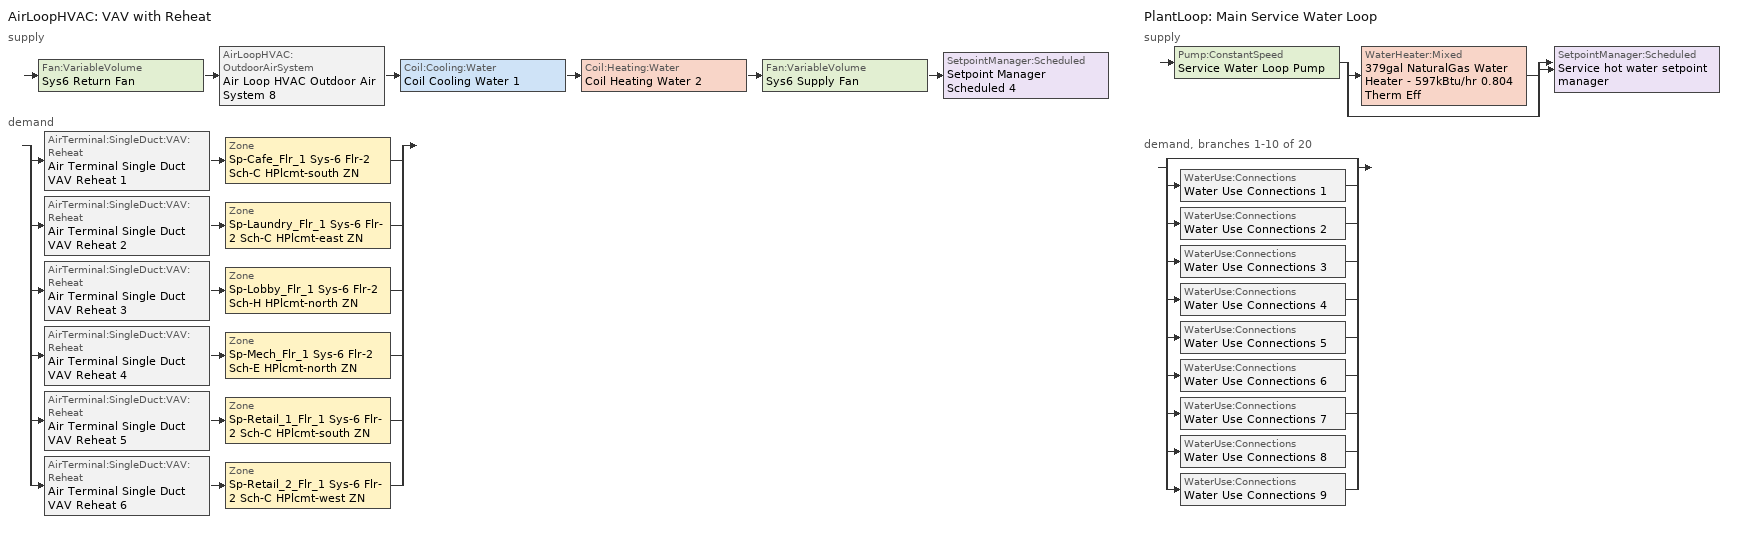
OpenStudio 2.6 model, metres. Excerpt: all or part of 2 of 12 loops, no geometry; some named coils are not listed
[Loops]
AirLoopHVAC 'VAV with Reheat'
 supply: Fan:VariableVolume 'Sys6 Return Fan' > AirLoopHVAC:OutdoorAirSystem 'Air Loop HVAC Outdoor Air System 8' > Coil:Cooling:Water 'Coil Cooling Water 1' > Coil:Heating:Water 'Coil Heating Water 2' > Fan:VariableVolume 'Sys6 Supply Fan' > SetpointManager:Scheduled 'Setpoint Manager Scheduled 4'
 demand: split
  | AirTerminal:SingleDuct:VAV:Reheat 'Air Terminal Single Duct VAV Reheat 1' > Zone 'Sp-Cafe_Flr_1 Sys-6 Flr-2 Sch-C HPlcmt-south ZN'
  | AirTerminal:SingleDuct:VAV:Reheat 'Air Terminal Single Duct VAV Reheat 2' > Zone 'Sp-Laundry_Flr_1 Sys-6 Flr-2 Sch-C HPlcmt-east ZN'
  | AirTerminal:SingleDuct:VAV:Reheat 'Air Terminal Single Duct VAV Reheat 3' > Zone 'Sp-Lobby_Flr_1 Sys-6 Flr-2 Sch-H HPlcmt-north ZN'
  | AirTerminal:SingleDuct:VAV:Reheat 'Air Terminal Single Duct VAV Reheat 4' > Zone 'Sp-Mech_Flr_1 Sys-6 Flr-2 Sch-E HPlcmt-north ZN'
  | AirTerminal:SingleDuct:VAV:Reheat 'Air Terminal Single Duct VAV Reheat 5' > Zone 'Sp-Retail_1_Flr_1 Sys-6 Flr-2 Sch-C HPlcmt-south ZN'
  | AirTerminal:SingleDuct:VAV:Reheat 'Air Terminal Single Duct VAV Reheat 6' > Zone 'Sp-Retail_2_Flr_1 Sys-6 Flr-2 Sch-C HPlcmt-west ZN'
PlantLoop 'Main Service Water Loop'
 supply: Pump:ConstantSpeed 'Service Water Loop Pump' > split
  | WaterHeater:Mixed '379gal NaturalGas Water Heater - 597kBtu/hr 0.804 Therm Eff'
  | bypass
  join > SetpointManager:Scheduled 'Service hot water setpoint manager'
 demand, branches 1-10 of 20: split
  | bypass
  | WaterUse:Connections 'Water Use Connections 1'
  | WaterUse:Connections 'Water Use Connections 2'
  | WaterUse:Connections 'Water Use Connections 3'
  | WaterUse:Connections 'Water Use Connections 4'
  | WaterUse:Connections 'Water Use Connections 5'
  | WaterUse:Connections 'Water Use Connections 6'
  | WaterUse:Connections 'Water Use Connections 7'
  | WaterUse:Connections 'Water Use Connections 8'
  | WaterUse:Connections 'Water Use Connections 9'
[Sizing:Zone] Zone Cooling Design Supply Air Temperature Input Method=SupplyAirTemperature; Zone Cooling Design Supply Air Temperature {C}=13; Zone Cooling Design Supply Air Temperature Difference {deltaC}=11.11; Zone Heating Design Supply Air Temperature Input Method=SupplyAirTemperature; Zone Heating Design Supply Air Temperature {C}=43; Zone Heating Design Supply Air Temperature Difference {deltaC}=11.11; Zone Cooling Design Supply Air Humidity Ratio {kg-H2O/kg-air}=0.0085; Zone Heating Design Supply Air Humidity Ratio {kg-H2O/kg-air}=0.008; Zone Heating Sizing Factor=1.3; Zone Cooling Sizing Factor=1.1; Cooling Design Air Flow Method=DesignDay; Heating Design Air Flow Method=DesignDay; Account for Dedicated Outdoor Air System=No; Dedicated Outdoor Air System Control Strategy=NeutralSupplyAir; Dedicated Outdoor Air Low Setpoint Temperature for Design {C}=autosize; Dedicated Outdoor Air High Setpoint Temperature for Design {C}=autosize
Sp-Mech_Flr_1 Sys-6 Flr-2 Sch-E HPlcmt-north ZN; Sp-Laundry_Flr_1 Sys-6 Flr-2 Sch-C HPlcmt-east ZN; Sp-Retail_2_Flr_1 Sys-6 Flr-2 Sch-C HPlcmt-west ZN; Sp-Cafe_Flr_1 Sys-6 Flr-2 Sch-C HPlcmt-south ZN; Sp-Retail_1_Flr_1 Sys-6 Flr-2 Sch-C HPlcmt-south ZN; Sp-Lobby_Flr_1 Sys-6 Flr-2 Sch-H HPlcmt-north ZN
[Zone equipment]
Sp-Mech_Flr_1 Sys-6 Flr-2 Sch-E HPlcmt-north ZN: Air Terminal Single Duct VAV Reheat 4, Zone HVAC Baseboard Convective Water 20
Sp-Laundry_Flr_1 Sys-6 Flr-2 Sch-C HPlcmt-east ZN: Air Terminal Single Duct VAV Reheat 2, Zone HVAC Baseboard Convective Water 18
Sp-Retail_2_Flr_1 Sys-6 Flr-2 Sch-C HPlcmt-west ZN: Air Terminal Single Duct VAV Reheat 6, Zone HVAC Baseboard Convective Water 22
Sp-Cafe_Flr_1 Sys-6 Flr-2 Sch-C HPlcmt-south ZN: Air Terminal Single Duct VAV Reheat 1, Zone HVAC Baseboard Convective Water 17
Sp-Retail_1_Flr_1 Sys-6 Flr-2 Sch-C HPlcmt-south ZN: Air Terminal Single Duct VAV Reheat 5, Zone HVAC Baseboard Convective Water 21
Sp-Lobby_Flr_1 Sys-6 Flr-2 Sch-H HPlcmt-north ZN: Air Terminal Single Duct VAV Reheat 3, Zone HVAC Baseboard Convective Water 19
[PlantLoop]
Main Service Water Loop: Glycol Concentration=0; Maximum Loop Temperature {C}=60; Minimum Loop Temperature {C}=10; Plant Loop Volume {m3}=Autocalculate; Load Distribution Scheme=Optimal
[Sizing:Plant]
Main Service Water Loop: Loop Type=Heating; Design Loop Exit Temperature {C}=60; Loop Design Temperature Difference {deltaC}=5; Sizing Option=NonCoincident; Zone Timesteps in Averaging Window=1; Coincident Sizing Factor Mode=None
[AirLoopHVAC]
VAV with Reheat: Availability Schedule=VAV with Reheat Occ Sch; Design Supply Air Flow Rate {m3/s}=AutoSize
[Sizing:System]
VAV with Reheat: Type of Load to Size On=Sensible; Design Outdoor Air Flow Rate {m3/s}=Autosize; Minimum System Air Flow Ratio=0.3; Preheat Design Temperature {C}=7; Preheat Design Humidity Ratio {kg-H2O/kg-Air}=0.008; Precool Design Temperature {C}=13; Precool Design Humidity Ratio {kg-H2O/kg-Air}=0.008; Central Cooling Design Supply Air Temperature {C}=13; Central Heating Design Supply Air Temperature {C}=13.1; Sizing Option=NonCoincident; 100% Outdoor Air in Cooling=No; 100% Outdoor Air in Heating=No; Central Cooling Design Supply Air Humidity Ratio {kg-H2O/kg-Air}=0.0085; Central Heating Design Supply Air Humidity Ratio {kg-H2O/kg-Air}=0.008; Cooling Design Air Flow Method=DesignDay; Cooling Design Air Flow Rate {m3/s}=0; Heating Design Air Flow Method=DesignDay; Heating Design Air Flow Rate {m3/s}=0; System Outdoor Air Method=ZoneSum; Zone Maximum Outdoor Air Fraction=1; Cooling Supply Air Flow Rate Per Floor Area {m3/s-m2}=0.00996765; Cooling Fraction of Autosized Cooling Supply Air Flow Rate=1; Cooling Supply Air Flow Rate Per Unit Cooling Capacity {m3/s-W}=3.94755e-05; Heating Supply Air Flow Rate Per Floor Area {m3/s-m2}=0.00996765; Heating Fraction of Autosized Heating Supply Air Flow Rate=1; Heating Fraction of Autosized Cooling Supply Air Flow Rate=1; Heating Supply Air Flow Rate Per Unit Heating Capacity {m3/s-W}=3.15882e-05; Cooling Design Capacity Method=CoolingDesignCapacity; Cooling Design Capacity {W}=autosize; Cooling Design Capacity Per Floor Area {W/m2}=234.7; Fraction of Autosized Cooling Design Capacity=1; Heating Design Capacity Method=HeatingDesignCapacity; Heating Design Capacity {W}=autosize; Heating Design Capacity Per Floor Area {W/m2}=157; Fraction of Autosized Heating Design Capacity=1; Central Cooling Capacity Control Method=OnOff
[Controller:OutdoorAir]
Controller Outdoor Air 8: Minimum Outdoor Air Flow Rate {m3/s}=autosize; Maximum Outdoor Air Flow Rate {m3/s}=Autosize; Economizer Control Type=DifferentialEnthalpy; Economizer Control Action Type=ModulateFlow; Lockout Type=NoLockout; Minimum Limit Type=FixedMinimum; Minimum Outdoor Air Schedule=VAV with Reheat Occ Sch; Controller Mechanical Ventilation=Controller Mechanical Ventilation 8; High Humidity Control=No; Heat Recovery Bypass Control Type=BypassWhenOAFlowGreaterThanMinimum
[Controller:MechanicalVentilation]
Controller Mechanical Ventilation 8: Availability Schedule=Always On Discrete; System Outdoor Air Method=ZoneSum
[AirLoopHVAC:OutdoorAirSystem]
Air Loop HVAC Outdoor Air System 8: Controller=Controller Outdoor Air 8
[SetpointManager:Scheduled] Control Variable=Temperature
Name | Schedule
Setpoint Manager Scheduled 4 | Supply Air Temp
Service hot water setpoint manager | Service Water Loop Temp - 140F
[Pump:ConstantSpeed]
Service Water Loop Pump: Rated Flow Rate {m3/s}=autosize; Rated Pump Head {Pa}=558704; Rated Power Consumption {W}=autosize; Motor Efficiency=0.855; Fraction of Motor Inefficiencies to Fluid Stream=0; Pump Control Type=Intermittent; Design Power Sizing Method=PowerPerFlowPerPressure; Design Electric Power per Unit Flow Rate {W/(m3/s)}=348701.1; Design Shaft Power per Unit Flow Rate per Unit Head {W-s/m3-Pa}=1.28205
[Fan:VariableVolume] Availability Schedule=Always On Discrete; Maximum Flow Rate {m3/s}=Autosize; Fan Power Minimum Flow Rate Input Method=Fraction; Fan Power Minimum Air Flow Rate {m3/s}=0; Motor In Airstream Fraction=1; Fan Power Coefficient 5=0
Name | Fan Efficiency | Pressure Rise {Pa} | Fan Power Minimum Flow Fraction | Motor Efficiency | Fan Power Coefficient 1 | Fan Power Coefficient 2 | Fan Power Coefficient 3 | Fan Power Coefficient 4
Sys6 Supply Fan | 0.549965 | 1000 | 0.5 | 0.8461 | -4.1457 | 16.803 | -19.471 | 7.8488
Sys6 Return Fan | 0.299975 | 250 | 0.68 | 0.4615 | -2.4176 | 9.5874 | -11.559 | 5.4009
[AirTerminal:SingleDuct:VAV:Reheat] Availability Schedule=Always On Discrete; Maximum Air Flow Rate {m3/s}=AutoSize; Zone Minimum Air Flow Input Method=Constant; Constant Minimum Air Flow Fraction=0.3; Maximum Hot Water or Steam Flow Rate {m3/s}=AutoSize; Minimum Hot Water or Steam Flow Rate {m3/s}=0; Convergence Tolerance=0.001; Damper Heating Action=Normal; Maximum Flow per Zone Floor Area During Reheat {m3/s-m2}=AutoSize; Maximum Flow Fraction During Reheat=0.5; Maximum Reheat Air Temperature {C}=43; Control For Outdoor Air=No
Name | Fixed Minimum Air Flow Rate {m3/s} | Reheat Coil
Air Terminal Single Duct VAV Reheat 1 | 0.377724 | Coil Heating Water 3
Air Terminal Single Duct VAV Reheat 2 | 0.156079 | Coil Heating Water 4
Air Terminal Single Duct VAV Reheat 3 | 2.61637 | Coil Heating Water 5
Air Terminal Single Duct VAV Reheat 4 | 0.328486 | Coil Heating Water 6
Air Terminal Single Duct VAV Reheat 5 | 0.134143 | Coil Heating Water 7
Air Terminal Single Duct VAV Reheat 6 | 0.155338 | Coil Heating Water 8
[WaterHeater:Mixed]
379gal NaturalGas Water Heater - 597kBtu/hr 0.804 Therm Eff: Tank Volume {m3}=1.43368; Setpoint Temperature Schedule=Service Water Loop Temp - 140F; Deadband Temperature Difference {deltaC}=2; Maximum Temperature Limit {C}=82.2222; Heater Control Type=Cycle; Heater Maximum Capacity {W}=175059; Heater Fuel Type=NaturalGas; Heater Thermal Efficiency=0.803867; Part Load Factor Curve=SWH-EFFFPLR-NECB2011; Off Cycle Parasitic Fuel Consumption Rate {W}=20; Off Cycle Parasitic Fuel Type=NaturalGas; Off Cycle Parasitic Heat Fraction to Tank=0.8; On Cycle Parasitic Fuel Type=NaturalGas; On Cycle Parasitic Heat Fraction to Tank=0; Ambient Temperature Indicator=Schedule; Ambient Temperature Schedule=Water Heater Ambient Temp Schedule - 70F; Off Cycle Loss Coefficient to Ambient Temperature {W/K}=17.4077; On Cycle Loss Coefficient to Ambient Temperature {W/K}=17.4077; Use Side Effectiveness=1; Source Side Effectiveness=1; Use Side Design Flow Rate {m3/s}=autosize; Source Side Design Flow Rate {m3/s}=autosize; Indirect Water Heating Recovery Time {hr}=1.5; Source Side Flow Control Mode=IndirectHeatPrimarySetpoint
[WaterUse:Connections]
Name | Water Use Equipment Name 1
Water Use Connections 1 | Banquet_flr_6 Service Water Use 0.34gal/min
Water Use Connections 2 | Basement Service Water Use 0.5gal/min
Water Use Connections 3 | Cafe_flr_1 Service Water Use 0.02gal/min
Water Use Connections 4 | Dining_flr_6 Service Water Use 0.34gal/min
Water Use Connections 5 | Kitchen_flr_6 Service Water Use 0.05gal/min
Water Use Connections 6 | Laundry_flr_1 Service Water Use 0.02gal/min
Water Use Connections 7 | Lobby_flr_1 Service Water Use 0.33gal/min
Water Use Connections 8 | Retail_1_flr_1 Service Water Use 0.01gal/min
Water Use Connections 9 | Retail_2_flr_1 Service Water Use 0.01gal/min
[WaterUse:Equipment:Definition]
Name | Peak Flow Rate {m3/s} | Target Temperature Schedule | Sensible Fraction Schedule | Latent Fraction Schedule
Banquet_flr_6 Service Water Use Def 0.34gal/min | 2.11381e-05 | Schedule Ruleset 5 | Schedule Ruleset 3 | Schedule Ruleset 4
Basement Service Water Use Def 0.5gal/min | 3.15301e-05 | Schedule Ruleset 8 | Schedule Ruleset 6 | Schedule Ruleset 7
Cafe_flr_1 Service Water Use Def 0.02gal/min | 1.50463e-06 | Schedule Ruleset 11 | Schedule Ruleset 9 | Schedule Ruleset 10
Dining_flr_6 Service Water Use Def 0.34gal/min | 2.11381e-05 | Schedule Ruleset 14 | Schedule Ruleset 12 | Schedule Ruleset 13
Kitchen_flr_6 Service Water Use Def 0.05gal/min | 3.29204e-06 | Schedule Ruleset 17 | Schedule Ruleset 15 | Schedule Ruleset 16
Laundry_flr_1 Service Water Use Def 0.02gal/min | 1.24346e-06 | Schedule Ruleset 20 | Schedule Ruleset 18 | Schedule Ruleset 19
Lobby_flr_1 Service Water Use Def 0.33gal/min | 2.08442e-05 | Schedule Ruleset 23 | Schedule Ruleset 21 | Schedule Ruleset 22
Retail_1_flr_1 Service Water Use Def 0.01gal/min | 4.74976e-07 | Schedule Ruleset 26 | Schedule Ruleset 24 | Schedule Ruleset 25
Retail_2_flr_1 Service Water Use Def 0.01gal/min | 5.50024e-07 | Schedule Ruleset 29 | Schedule Ruleset 27 | Schedule Ruleset 28
[WaterUse:Equipment]
Name | Water Use Equipment Definition | Space | Flow Rate Fraction Schedule
Banquet_flr_6 Service Water Use 0.34gal/min | Banquet_flr_6 Service Water Use Def 0.34gal/min | Banquet_Flr_6 | NECB-B-Service Water Heating
Basement Service Water Use 0.5gal/min | Basement Service Water Use Def 0.5gal/min | Basement | NECB-E-Service Water Heating
Cafe_flr_1 Service Water Use 0.02gal/min | Cafe_flr_1 Service Water Use Def 0.02gal/min | Cafe_Flr_1 | NECB-C-Service Water Heating
Dining_flr_6 Service Water Use 0.34gal/min | Dining_flr_6 Service Water Use Def 0.34gal/min | Dining_Flr_6 | NECB-B-Service Water Heating
Kitchen_flr_6 Service Water Use 0.05gal/min | Kitchen_flr_6 Service Water Use Def 0.05gal/min | Kitchen_Flr_6 | NECB-B-Service Water Heating
Laundry_flr_1 Service Water Use 0.02gal/min | Laundry_flr_1 Service Water Use Def 0.02gal/min | Laundry_Flr_1 | NECB-C-Service Water Heating
Lobby_flr_1 Service Water Use 0.33gal/min | Lobby_flr_1 Service Water Use Def 0.33gal/min | Lobby_Flr_1 | NECB-H-Service Water Heating
Retail_1_flr_1 Service Water Use 0.01gal/min | Retail_1_flr_1 Service Water Use Def 0.01gal/min | Retail_1_Flr_1 | NECB-C-Service Water Heating
Retail_2_flr_1 Service Water Use 0.01gal/min | Retail_2_flr_1 Service Water Use Def 0.01gal/min | Retail_2_Flr_1 | NECB-C-Service Water Heating
[Schedule:Ruleset]
Supply Air Temp: Default Day Schedule=Supply Air Temp Default
Service Water Loop Temp - 140F: Default Day Schedule=Service Water Loop Temp - 140F Default
Water Heater Ambient Temp Schedule - 70F: Default Day Schedule=Water Heater Ambient Temp Schedule - 70F Default
Schedule Ruleset 3: Default Day Schedule=Schedule Day 8
Schedule Ruleset 4: Default Day Schedule=Schedule Day 9
Schedule Ruleset 5: Default Day Schedule=Schedule Day 10
NECB-B-Service Water Heating: Default Day Schedule=NECB-B-Service Water Heating Default
Schedule Ruleset 6: Default Day Schedule=Schedule Day 11
Schedule Ruleset 7: Default Day Schedule=Schedule Day 12
Schedule Ruleset 8: Default Day Schedule=Schedule Day 13
NECB-E-Service Water Heating: Default Day Schedule=NECB-E-Service Water Heating Default
Schedule Ruleset 9: Default Day Schedule=Schedule Day 14
Schedule Ruleset 10: Default Day Schedule=Schedule Day 15
Schedule Ruleset 11: Default Day Schedule=Schedule Day 16
NECB-C-Service Water Heating: Default Day Schedule=NECB-C-Service Water Heating Default
Schedule Ruleset 12: Default Day Schedule=Schedule Day 17
Schedule Ruleset 13: Default Day Schedule=Schedule Day 18
Schedule Ruleset 14: Default Day Schedule=Schedule Day 19
Schedule Ruleset 15: Default Day Schedule=Schedule Day 20
Schedule Ruleset 16: Default Day Schedule=Schedule Day 21
Schedule Ruleset 17: Default Day Schedule=Schedule Day 22
Schedule Ruleset 18: Default Day Schedule=Schedule Day 23
Schedule Ruleset 19: Default Day Schedule=Schedule Day 24
Schedule Ruleset 20: Default Day Schedule=Schedule Day 25
Schedule Ruleset 21: Default Day Schedule=Schedule Day 26
Schedule Ruleset 22: Default Day Schedule=Schedule Day 27
Schedule Ruleset 23: Default Day Schedule=Schedule Day 28
NECB-H-Service Water Heating: Default Day Schedule=NECB-H-Service Water Heating Default
Schedule Ruleset 24: Default Day Schedule=Schedule Day 29
Schedule Ruleset 25: Default Day Schedule=Schedule Day 30
Schedule Ruleset 26: Default Day Schedule=Schedule Day 31
Schedule Ruleset 27: Default Day Schedule=Schedule Day 32
Schedule Ruleset 28: Default Day Schedule=Schedule Day 33
Schedule Ruleset 29: Default Day Schedule=Schedule Day 34
VAV with Reheat Occ Sch: Default Day Schedule=VAV with Reheat Occ Sch Default; Summer Design Day Schedule=VAV with Reheat Occ Sch Summer Design Day; Winter Design Day Schedule=VAV with Reheat Occ Sch Winter Design Day
[Schedule:Day]
Supply Air Temp Default: 24, 0, 13
Service Water Loop Temp - 140F Default; Schedule Day 10; Schedule Day 13; Schedule Day 16; Schedule Day 19; Schedule Day 22; Schedule Day 25; Schedule Day 28; Schedule Day 31; Schedule Day 34: 24, 0, 60
Water Heater Ambient Temp Schedule - 70F Default: 24, 0, 21.1111
Schedule Day 8; Schedule Day 11; Schedule Day 14; Schedule Day 17; Schedule Day 20; Schedule Day 23; Schedule Day 26; Schedule Day 29; Schedule Day 32: 24, 0, 0.2
Schedule Day 9; Schedule Day 12; NECB-E-Service Water Heating Sun|Hol Day; Schedule Day 15; Schedule Day 18; Schedule Day 21; Schedule Day 24; Schedule Day 27; Schedule Day 30; Schedule Day 33: 24, 0, 0.05
NECB-B-Service Water Heating Default; NECB-B-Service Water Heating Default|Wkdy Day: 1, 0, 0.6, 2, 0, 0.5, 9, 0, 0.05, 11, 0, 0.7, 12, 0, 0.4, 13, 0, 0.5, 15, 0, 0.6, 16, 0, 0.4, 18, 0, 0.3, 19, 0, 0.4, 20, 0, 0.5, 22, 0, 0.8, 24, 0, 0.9
NECB-B-Service Water Heating Sat Day: 1, 0, 0.7, 2, 0, 0.6, 9, 0, 0.05, 11, 0, 0.7, 12, 0, 0.4, 13, 0, 0.5, 15, 0, 0.6, 16, 0, 0.4, 18, 0, 0.3, 19, 0, 0.4, 20, 0, 0.5, 22, 0, 0.8, 24, 0, 0.9
NECB-B-Service Water Heating Sun|Hol Day: 1, 0, 0.5, 2, 0, 0.6, 9, 0, 0.05, 11, 0, 0.7, 12, 0, 0.4, 13, 0, 0.5, 15, 0, 0.6, 16, 0, 0.4, 18, 0, 0.3, 19, 0, 0.4, 20, 0, 0.5, 22, 0, 0.8, 24, 0, 0.5
NECB-E-Service Water Heating Default; NECB-E-Service Water Heating Default|Wkdy Day: 8, 0, 0.05, 9, 0, 0.1, 10, 0, 0.4, 12, 0, 0.5, 13, 0, 0.7, 14, 0, 0.9, 15, 0, 0.8, 16, 0, 0.7, 17, 0, 0.8, 18, 0, 0.3, 24, 0, 0.05
NECB-E-Service Water Heating Sat Day: 10, 0, 0.05, 12, 0, 0.2, 13, 0, 0.4, 16, 0, 0.2, 24, 0, 0.05
NECB-C-Service Water Heating Default; NECB-C-Service Water Heating Default|Wkdy Day: 8, 0, 0.05, 9, 0, 0.1, 10, 0, 0.2, 11, 0, 0.3, 12, 0, 0.4, 16, 0, 0.8, 17, 0, 0.6, 18, 0, 0.4, 19, 0, 0.3, 21, 0, 0.2, 24, 0, 0.05
NECB-C-Service Water Heating Sat Day: 8, 0, 0.05, 9, 0, 0.1, 10, 0, 0.2, 11, 0, 0.3, 12, 0, 0.5, 16, 0, 0.9, 17, 0, 0.7, 18, 0, 0.5, 19, 0, 0.3, 21, 0, 0.2, 24, 0, 0.05
NECB-C-Service Water Heating Sun|Hol Day: 8, 0, 0.05, 9, 0, 0.1, 10, 0, 0.2, 11, 0, 0.3, 12, 0, 0.5, 17, 0, 0.9, 18, 0, 0.5, 19, 0, 0.3, 24, 0, 0.05
NECB-H-Service Water Heating Default; NECB-H-Service Water Heating Default|Wkdy Day; NECB-H-Service Water Heating Sat Day; NECB-H-Service Water Heating Sun|Hol Day: 24, 0, 0.9
VAV with Reheat Occ Sch Default; VAV with Reheat Occ Sch Winter Design Day; VAV with Reheat Occ Sch Summer Design Day; VAV with Reheat Occ Sch Monday; VAV with Reheat Occ Sch Tuesday; VAV with Reheat Occ Sch Wednesday; VAV with Reheat Occ Sch Thursday; VAV with Reheat Occ Sch Friday; VAV with Reheat Occ Sch Saturday; VAV with Reheat Occ Sch Sunday: 24, 0, 1
[Schedule:Rule] Date Specification Type=DateRange; Start Month=1; Start Day=1; End Month=12
Name | Schedule Ruleset | Rule Order | Day Schedule | Apply Monday | Apply Tuesday | Apply Wednesday | Apply Thursday | Apply Friday | End Day | Apply Saturday | Apply Sunday
Schedule Rule 86 | NECB-B-Service Water Heating | 2 | NECB-B-Service Water Heating Default|Wkdy Day | Yes | Yes | Yes | Yes | Yes | 31
Schedule Rule 87 | NECB-B-Service Water Heating | 1 | NECB-B-Service Water Heating Sat Day |  |  |  |  |  | 31 | Yes
Schedule Rule 88 | NECB-B-Service Water Heating | 0 | NECB-B-Service Water Heating Sun|Hol Day |  |  |  |  |  | 31 |  | Yes
Schedule Rule 89 | NECB-E-Service Water Heating | 2 | NECB-E-Service Water Heating Default|Wkdy Day | Yes | Yes | Yes | Yes | Yes | 31
Schedule Rule 90 | NECB-E-Service Water Heating | 1 | NECB-E-Service Water Heating Sat Day |  |  |  |  |  | 31 | Yes
Schedule Rule 91 | NECB-E-Service Water Heating | 0 | NECB-E-Service Water Heating Sun|Hol Day |  |  |  |  |  | 31 |  | Yes
Schedule Rule 92 | NECB-C-Service Water Heating | 2 | NECB-C-Service Water Heating Default|Wkdy Day | Yes | Yes | Yes | Yes | Yes | 31
Schedule Rule 93 | NECB-C-Service Water Heating | 1 | NECB-C-Service Water Heating Sat Day |  |  |  |  |  | 31 | Yes
Schedule Rule 94 | NECB-C-Service Water Heating | 0 | NECB-C-Service Water Heating Sun|Hol Day |  |  |  |  |  | 31 |  | Yes
Schedule Rule 95 | NECB-H-Service Water Heating | 2 | NECB-H-Service Water Heating Default|Wkdy Day | Yes | Yes | Yes | Yes | Yes | 31
Schedule Rule 96 | NECB-H-Service Water Heating | 1 | NECB-H-Service Water Heating Sat Day |  |  |  |  |  | 31 | Yes
Schedule Rule 97 | NECB-H-Service Water Heating | 0 | NECB-H-Service Water Heating Sun|Hol Day |  |  |  |  |  | 31 |  | Yes
VAV with Reheat Occ Sch Monday Rule | VAV with Reheat Occ Sch | 6 | VAV with Reheat Occ Sch Monday | Yes |  |  |  |  | 25
VAV with Reheat Occ Sch Tuesday Rule | VAV with Reheat Occ Sch | 5 | VAV with Reheat Occ Sch Tuesday |  | Yes |  |  |  | 26
VAV with Reheat Occ Sch Wednesday Rule | VAV with Reheat Occ Sch | 4 | VAV with Reheat Occ Sch Wednesday |  |  | Yes |  |  | 27
VAV with Reheat Occ Sch Thursday Rule | VAV with Reheat Occ Sch | 3 | VAV with Reheat Occ Sch Thursday |  |  |  | Yes |  | 28
VAV with Reheat Occ Sch Friday Rule | VAV with Reheat Occ Sch | 2 | VAV with Reheat Occ Sch Friday |  |  |  |  | Yes | 29
VAV with Reheat Occ Sch Saturday Rule | VAV with Reheat Occ Sch | 1 | VAV with Reheat Occ Sch Saturday |  |  |  |  |  | 30 | Yes
VAV with Reheat Occ Sch Sunday Rule | VAV with Reheat Occ Sch | 0 | VAV with Reheat Occ Sch Sunday |  |  |  |  |  | 31 |  | Yes
[Schedule:Constant]
Always On Discrete: Value=1
[Curve:Cubic]
SWH-EFFFPLR-NECB2011: Coefficient1 Constant=0.7576; Coefficient2 x=1.0071; Coefficient3 x**2=-1.4443; Coefficient4 x**3=0.6844; Minimum Value of x=0; Maximum Value of x=1
